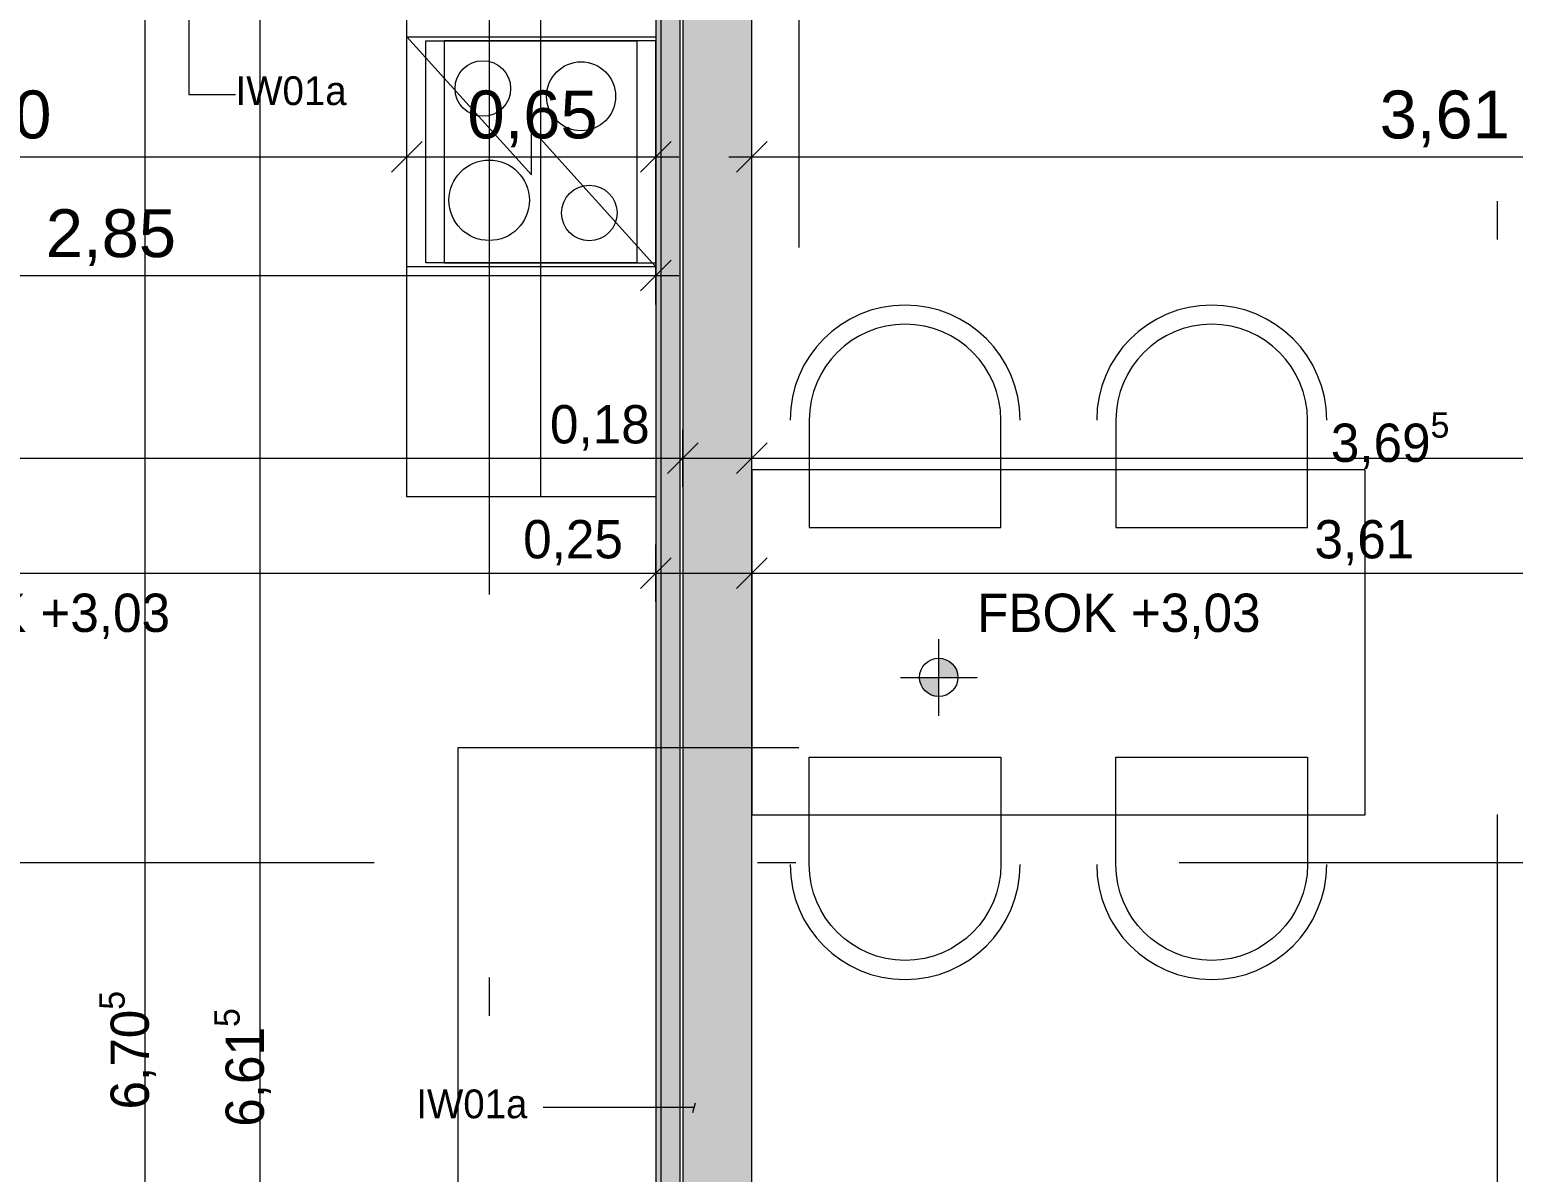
# Model space of a CAD drawing. Header units: metres. Extents: x -3 to 205, y -18 to 45.
# Drawn here: x 7.801 to 11.672, y -12.808 to -9.826 of the extents above; entities that cross this region are included whole.
import ezdxf

# ---------------------------------------------------------------- set-up
doc = ezdxf.new("R2010")
doc.units = ezdxf.units.M
doc.header["$MEASUREMENT"] = 0
for name, pattern in [('Achse', [0.004, 0.002, -0.001, 0, -0.001]), ('Schnittlinie', [0.006, 0.003, -0.0015, 0, -0.0015]), ('Strichlinie eng', [0.002, 0.0015, -0.0005])]:
    doc.linetypes.add(name, pattern=pattern)
for name, color, linetype in [('1._1.Stock PP STG1_3_000 Achsraster', 7, 'Continuous'), ('1._1.Stock PP STG1_3_120 Wand Innen tragend', 7, 'Continuous'), ('1._1.Stock PP STG1_3_510 Möblierung', 7, 'Continuous'), ('1._1.Stock PP STG1_3_530 Küche', 7, 'Continuous'), ('1._1.Stock PP STG1_3_851 Marker Schnitt', 7, 'Continuous'), ('1._1.Stock PP STG1_3_915 Allgemein Beschriftung.x', 7, 'Continuous'), ('1._1.Stock PP STG1_3_950 Polierplan Bemaßung', 7, 'Continuous'), ('1._1.Stock PP STG1_3_950-1 Polierplan Bemaßung Küche', 7, 'Continuous')]:
    doc.layers.add(name, color=color, linetype=linetype)
doc.styles.add('ERSTELLTER_STIL_1', font='arial.ttf')
doc.styles.add('ERSTELLTER_STIL_2', font='')
doc.styles.get('ERSTELLTER_STIL_2').set_extended_font_data('Eurostile')

msp = doc.modelspace()

# ---------------------------------------------------------------- hatches: boundary and pattern name
at = {"layer": '1._1.Stock PP STG1_3_120 Wand Innen tragend', "linetype": 'Continuous', "lineweight": 13, "true_color": 0xfb02fe}
msp.add_hatch(color=6, dxfattribs=at).paths.add_polyline_path([(9.435, -9.045), (9.435, -15.66), (9.4475, -15.66), (9.4475, -9.045)])
at = {"layer": '1._1.Stock PP STG1_3_120 Wand Innen tragend', "linetype": 'Continuous', "lineweight": 13, "true_color": 0xffaa00}
msp.add_hatch(color=40, dxfattribs=at).paths.add_polyline_path([(9.4475, -9.045), (9.4475, -15.66), (9.4975, -15.66), (9.4975, -9.045)])
at = {"layer": '1._1.Stock PP STG1_3_120 Wand Innen tragend', "linetype": 'Continuous', "lineweight": 13, "true_color": 0x3f7f02}
msp.add_hatch(color=76, dxfattribs=at).paths.add_polyline_path([(9.505, -9.045), (9.505, -15.66), (9.685, -15.66), (9.685, -9.045)])
at = {"layer": '1._1.Stock PP STG1_3_950 Polierplan Bemaßung', "linetype": 'Continuous', "lineweight": 0, "true_color": 0x000000}
for points in [[(10.1728, -11.5165), (10.2228, -11.5165), (10.219, -11.4974), (10.2082, -11.4812), (10.192, -11.4703), (10.1728, -11.4665)], [(10.1728, -11.5165), (10.1228, -11.5165), (10.1266, -11.5357), (10.1375, -11.5519), (10.1537, -11.5627), (10.1728, -11.5665)]]:
    msp.add_hatch(color=18, dxfattribs=at).paths.add_polyline_path(points)

# ---------------------------------------------------------------- linework, layer by layer
at = {"layer": '1._1.Stock PP STG1_3_000 Achsraster', "color": 5, "linetype": 'Achse', "lineweight": 0, "ltscale": 1000}
for p, q in [((9, 3), (9, -18)), ((-1.5, -12), (21, -12))]:
    msp.add_line(p, q, dxfattribs=at)
at = {"layer": '1._1.Stock PP STG1_3_120 Wand Innen tragend', "color": 7, "linetype": 'Continuous', "lineweight": 13, "ltscale": 1000}
for p, q in [((9.4475, -9.045), (9.4475, -15.66)), ((9.4975, -9.045), (9.4975, -15.66))]:
    msp.add_line(p, q, dxfattribs=at)
at = {"layer": '1._1.Stock PP STG1_3_120 Wand Innen tragend', "color": 7, "linetype": 'Continuous', "lineweight": 18, "ltscale": 1000}
msp.add_line((9.505, -9.045), (9.505, -15.66), dxfattribs=at)
at = {"layer": '1._1.Stock PP STG1_3_120 Wand Innen tragend', "color": 7, "linetype": 'Continuous', "lineweight": 13, "ltscale": 1000, "flags": 128}
msp.add_lwpolyline([(9.435, -9.045), (9.435, -15.66)], dxfattribs=at)
at = {"layer": '1._1.Stock PP STG1_3_120 Wand Innen tragend', "color": 7, "linetype": 'Continuous', "lineweight": 18, "ltscale": 1000, "flags": 128}
msp.add_lwpolyline([(9.685, -15.66), (9.685, -9.045)], dxfattribs=at)
at = {"layer": '1._1.Stock PP STG1_3_510 Möblierung', "color": 8, "linetype": 'Continuous', "lineweight": 13, "ltscale": 1000, "true_color": 0x7e7f7f, "flags": 128}
for points in [[(9.835, -11.125), (10.335, -11.125), (10.335, -10.845, 1), (9.835, -10.845)], [(10.635, -11.125), (11.135, -11.125), (11.135, -10.845, 1), (10.635, -10.845)], [(9.835, -11.725), (10.335, -11.725), (10.335, -12.005, -1), (9.835, -12.005)], [(10.635, -11.725), (11.135, -11.725), (11.135, -12.005, -1), (10.635, -12.005)]]:
    msp.add_lwpolyline(points, format="xyb", close=True, dxfattribs=at)
msp.add_lwpolyline([(11.285, -10.975), (9.685, -10.975), (9.685, -11.875), (11.285, -11.875)], close=True, dxfattribs=at)
at = {"layer": '1._1.Stock PP STG1_3_510 Möblierung', "color": 8, "linetype": 'Continuous', "lineweight": 13, "ltscale": 1000, "true_color": 0x7e7f7f}
for centre, start, end in [((10.085, -10.845), 0, 180), ((10.885, -10.845), 0, 180), ((10.085, -12.005), 180, 0), ((10.885, -12.005), 180, 0)]:
    msp.add_arc(centre, 0.3, start, end, dxfattribs=at)
at = {"layer": '1._1.Stock PP STG1_3_530 Küche', "color": 150, "linetype": 'Strichlinie eng', "lineweight": 13, "ltscale": 1000, "true_color": 0x0f7ffe}
for p, q in [((9.435, -9.045), (9.435, -11.045)), ((9.135, -11.045), (9.135, -9.345)), ((9.435, -9.855), (8.8825, -9.855)), ((8.8825, -9.855), (8.8825, -10.435)), ((9.135, -10.435), (9.135, -9.855)), ((9.435, -10.435), (9.435, -9.855)), ((8.8825, -10.435), (9.435, -10.435)), ((9.435, -11.045), (9.135, -11.045))]:
    msp.add_line(p, q, dxfattribs=at)
at = {"layer": '1._1.Stock PP STG1_3_530 Küche', "color": 150, "linetype": 'Continuous', "lineweight": 13, "ltscale": 1000, "true_color": 0x0f7ffe}
for p, q in [((8.785, -9.845), (9.11, -10.205)), ((9.11, -10.205), (9.11, -10.085)), ((9.11, -10.085), (9.435, -10.445))]:
    msp.add_line(p, q, dxfattribs=at)
at = {"layer": '1._1.Stock PP STG1_3_530 Küche', "color": 150, "linetype": 'Continuous', "lineweight": 13, "ltscale": 1000, "true_color": 0x0f7ffe, "flags": 128}
for points in [[(7.185, -9.045), (9.435, -9.045), (9.435, -11.045), (8.785, -11.045), (8.785, -9.695), (7.185, -9.695)], [(8.785, -10.445), (8.785, -9.845), (9.435, -9.845), (9.435, -10.445)], [(8.835, -10.435), (8.835, -9.855), (9.385, -9.855), (9.385, -10.435)]]:
    msp.add_lwpolyline(points, close=True, dxfattribs=at)
at = {"layer": '1._1.Stock PP STG1_3_530 Küche', "color": 150, "linetype": 'Continuous', "lineweight": 13, "ltscale": 1000, "true_color": 0x0f7ffe}
for centre, radius in [((8.9835, -9.9797), 0.0725), ((9.2398, -10), 0.09), ((9, -10.2714), 0.105), ((9.2612, -10.3045), 0.0725)]:
    msp.add_circle(centre, radius, dxfattribs=at)
at = {"layer": '1._1.Stock PP STG1_3_851 Marker Schnitt', "color": 7, "linetype": 'Schnittlinie', "lineweight": 13, "ltscale": 1000}
for p, q in [((9.8079, 4.805), (9.8079, -11.7)), ((11.63, -5.7741), (11.63, -18)), ((9.8079, -11.7), (8.9179, -11.7)), ((8.9179, -11.7), (8.9179, -18))]:
    msp.add_line(p, q, dxfattribs=at)
at = {"layer": '1._1.Stock PP STG1_3_915 Allgemein Beschriftung.x', "color": 7, "linetype": 'Continuous', "lineweight": 13, "ltscale": 1000}
for p, q in [((8.2167, -8.8847), (8.2167, -9.9953)), ((8.2167, -9.9953), (8.3383, -9.9953)), ((9.4521, -12.6394), (9.1406, -12.6394)), ((9.5347, -12.6394), (9.4521, -12.6394)), ((9.5313, -12.6519), (9.538, -12.6269))]:
    msp.add_line(p, q, dxfattribs=at)
at = {"layer": '1._1.Stock PP STG1_3_950 Polierplan Bemaßung', "color": 76, "linetype": 'Continuous', "lineweight": 13, "ltscale": 1000, "true_color": 0x3f7f02}
for p, q in [((8.1025, -15.66), (8.1025, -8.955)), ((9.505, -11.0195), (9.505, -10.8695)), ((9.685, -11.0195), (9.685, -10.8695)), ((9.545, -10.9045), (9.465, -10.9845)), ((9.725, -10.9045), (9.645, -10.9845)), ((5.665, -10.9445), (9.505, -10.9445)), ((9.505, -10.9445), (9.685, -10.9445)), ((9.685, -10.9445), (13.38, -10.9445))]:
    msp.add_line(p, q, dxfattribs=at)
at = {"layer": '1._1.Stock PP STG1_3_950 Polierplan Bemaßung', "color": 6, "linetype": 'Continuous', "lineweight": 13, "ltscale": 1000, "true_color": 0xfb02fe}
for p, q in [((8.4025, -15.66), (8.4025, -9.045)), ((9.435, -11.3195), (9.435, -11.1695)), ((9.685, -11.3195), (9.685, -11.1695)), ((9.475, -11.2045), (9.395, -11.2845)), ((9.725, -11.2045), (9.645, -11.2845)), ((5.685, -11.2445), (9.435, -11.2445)), ((9.435, -11.2445), (9.685, -11.2445)), ((9.685, -11.2445), (13.295, -11.2445))]:
    msp.add_line(p, q, dxfattribs=at)
at = {"layer": '1._1.Stock PP STG1_3_950 Polierplan Bemaßung', "color": 7, "linetype": 'Continuous', "lineweight": 13, "ltscale": 1000}
for p, q in [((10.1728, -11.6165), (10.1728, -11.4165)), ((10.0728, -11.5165), (10.2728, -11.5165))]:
    msp.add_line(p, q, dxfattribs=at)
msp.add_circle((10.1728, -11.5165), 0.05, dxfattribs=at)
at = {"layer": '1._1.Stock PP STG1_3_950-1 Polierplan Bemaßung Küche', "color": 150, "linetype": 'Continuous', "lineweight": 13, "ltscale": 1000, "true_color": 0x0f7ffe}
for p, q in [((8.785, -10.2331), (8.785, -10.0831)), ((9.435, -10.2331), (9.435, -10.0831)), ((9.685, -10.2331), (9.685, -10.0831)), ((8.825, -10.1181), (8.745, -10.1981)), ((9.395, -10.1981), (9.475, -10.1181)), ((9.725, -10.1181), (9.645, -10.1981)), ((6.585, -10.1581), (8.785, -10.1581)), ((8.785, -10.1581), (9.435, -10.1581)), ((9.435, -10.1581), (9.495, -10.1581)), ((9.625, -10.1581), (9.685, -10.1581)), ((9.685, -10.1581), (13.295, -10.1581)), ((9.435, -10.543), (9.435, -10.393)), ((9.395, -10.508), (9.475, -10.428)), ((6.585, -10.468), (9.435, -10.468)), ((9.435, -10.468), (9.495, -10.468))]:
    msp.add_line(p, q, dxfattribs=at)

# ---------------------------------------------------------------- texts
at = {"layer": '1._1.Stock PP STG1_3_915 Allgemein Beschriftung.x', "color": 7, "linetype": 'Continuous', "lineweight": 13, "char_height": 0.075, "attachment_point": 4, "style": 'ERSTELLTER_STIL_2'}
for insert in [(8.3383, -9.9859), (8.8099, -12.6301)]:
    msp.add_mtext('\\A1;{\\pql;\\fEurostile|b0|i0|c0|p0;\\W1.000000;IW01a}', dxfattribs=dict(at, insert=insert))
at = {"layer": '1._1.Stock PP STG1_3_950 Polierplan Bemaßung', "color": 76, "linetype": 'Continuous', "lineweight": 13, "true_color": 0x3f7f02, "insert": (9.1586, -10.9245), "char_height": 0.1, "width": 0.306373, "attachment_point": 7, "style": 'ERSTELLTER_STIL_2'}
msp.add_mtext('\\A1;{\\pql;\\fEurostile|b0|i0|c0|p0;\\W1.000000;0,18}', dxfattribs=at)
at = {"layer": '1._1.Stock PP STG1_3_950 Polierplan Bemaßung', "color": 76, "linetype": 'Continuous', "lineweight": 13, "true_color": 0x3f7f02, "insert": (11.1958, -10.9834), "char_height": 0.1, "attachment_point": 7, "style": 'ERSTELLTER_STIL_2'}
msp.add_mtext('\\A1;{\\pql;\\fEurostile|b0|i0|c0|p0;\\W1.000000;3,69\\fEurostile|b0|i0|c0|p0;\\W1.000000;\\A1{\\H.66x;\\S5^  ;}}', dxfattribs=at)
at = {"layer": '1._1.Stock PP STG1_3_950 Polierplan Bemaßung', "color": 6, "linetype": 'Continuous', "lineweight": 13, "true_color": 0xfb02fe, "char_height": 0.1, "width": 0.306373, "attachment_point": 7, "style": 'ERSTELLTER_STIL_2'}
for s, insert in [('\\A1;{\\pql;\\fEurostile|b0|i0|c0|p0;\\W1.000000;0,25}', (9.0886, -11.2245)), ('\\A1;{\\pql;\\fEurostile|b0|i0|c0|p0;\\W1.000000;3,61}', (11.1533, -11.2245))]:
    msp.add_mtext(s, dxfattribs=dict(at, insert=insert))
at = {"layer": '1._1.Stock PP STG1_3_950 Polierplan Bemaßung', "color": 7, "linetype": 'Continuous', "lineweight": 13, "char_height": 0.1, "width": 0.791456, "attachment_point": 7, "style": 'ERSTELLTER_STIL_2'}
for insert in [(7.4279, -11.4165), (10.2728, -11.4165)]:
    msp.add_mtext('\\A1;{\\pql;\\fEurostile|b0|i0|c0|p0;\\W1.000000;FBOK +3,03}', dxfattribs=dict(at, insert=insert))
at = {"layer": '1._1.Stock PP STG1_3_950 Polierplan Bemaßung', "color": 76, "linetype": 'Continuous', "lineweight": 13, "true_color": 0x3f7f02, "insert": (8.1414, -12.6442), "char_height": 0.1, "attachment_point": 7, "rotation": 90, "style": 'ERSTELLTER_STIL_2'}
msp.add_mtext('\\A1;{\\pql;\\fEurostile|b0|i0|c0|p0;\\W1.000000;6,70\\fEurostile|b0|i0|c0|p0;\\W1.000000;\\A1{\\H.66x;\\S5^  ;}}', dxfattribs=at)
at = {"layer": '1._1.Stock PP STG1_3_950 Polierplan Bemaßung', "color": 6, "linetype": 'Continuous', "lineweight": 13, "true_color": 0xfb02fe, "insert": (8.4414, -12.6892), "char_height": 0.1, "attachment_point": 7, "rotation": 90, "style": 'ERSTELLTER_STIL_2'}
msp.add_mtext('\\A1;{\\pql;\\fEurostile|b0|i0|c0|p0;\\W1.000000;6,61\\fEurostile|b0|i0|c0|p0;\\W1.000000;\\A1{\\H.66x;\\S5^  ;}}', dxfattribs=at)
at = {"layer": '1._1.Stock PP STG1_3_950-1 Polierplan Bemaßung Küche', "color": 150, "linetype": 'Continuous', "lineweight": 13, "true_color": 0x0f7ffe, "char_height": 0.125, "width": 0.33365, "attachment_point": 7, "style": 'ERSTELLTER_STIL_1'}
for s, insert in [('\\A1;{\\pql;\\fArial|b0|i0|c0|p0;\\W1.000000;2,20}', (7.5182, -10.1331)), ('\\A1;{\\pql;\\fArial|b0|i0|c0|p0;\\W1.000000;0,65}', (8.9432, -10.1331)), ('\\A1;{\\pql;\\fArial|b0|i0|c0|p0;\\W1.000000;3,61}', (11.3232, -10.1331)), ('\\A1;{\\pql;\\fArial|b0|i0|c0|p0;\\W1.000000;2,85}', (7.8432, -10.443))]:
    msp.add_mtext(s, dxfattribs=dict(at, insert=insert))

doc.saveas('drawing.dxf')
